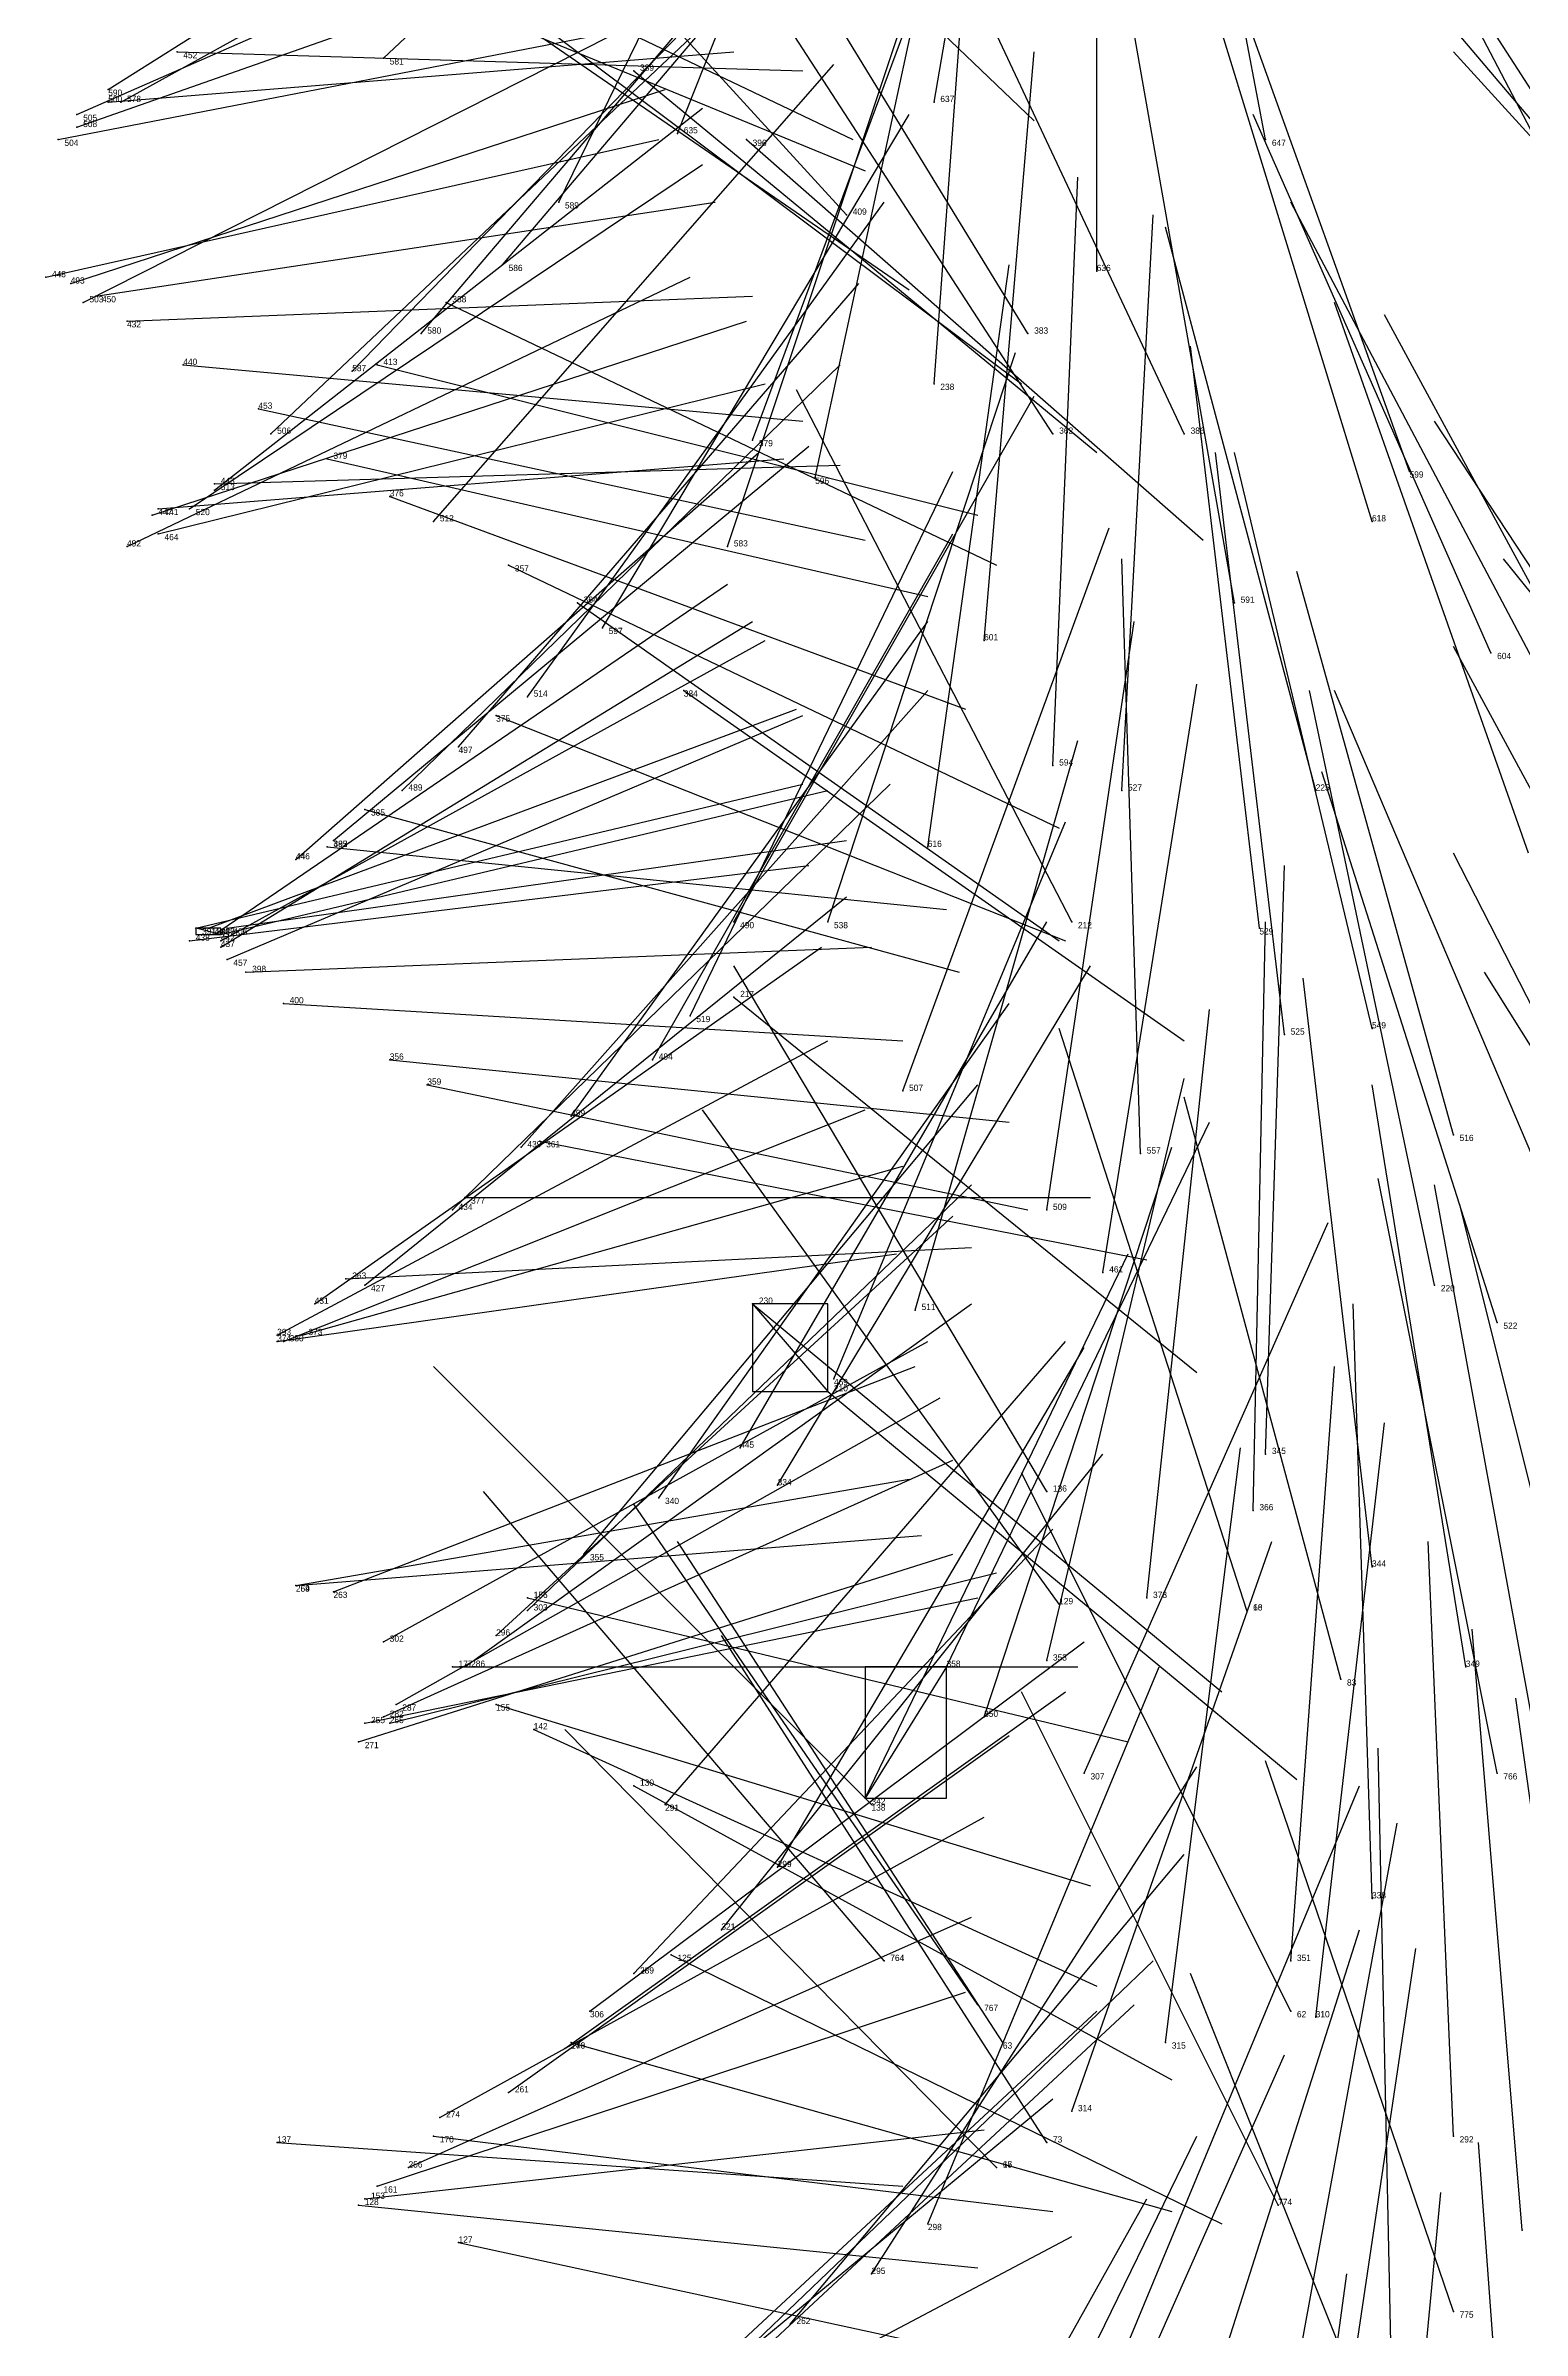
# Model space of a CAD drawing. Extents: x 59.1 to 70.8, y 600.3 to 605.1.
# Drawn here: x 68.123 to 68.359, y 600.859 to 601.224 of the extents above; entities that cross this region are included whole.
import ezdxf

# ---------------------------------------------------------------- set-up
doc = ezdxf.new("R2010")
doc.units = 0
for name, color, linetype in [('Clients', 3, 'CONTINUOUS'), ('Facilities', 3, 'CONTINUOUS'), ('Facilities_lines', 3, 'CONTINUOUS'), ('Min_max_boxes', 1, 'CONTINUOUS'), ('Normals', 1, 'CONTINUOUS'), ('Source_points', 5, 'CONTINUOUS'), ('Text', 3, 'CONTINUOUS')]:
    doc.layers.add(name, color=color, linetype=linetype)

msp = doc.modelspace()

# ---------------------------------------------------------------- linework, layer by layer
at = {"layer": 'Clients', "color": 5}
for p in [(68.147, 601.083, 444.488), (68.248, 601.009, 443.8), (68.315, 600.974, 443.483), (68.254, 600.944, 444.512), (68.275, 600.885, 443.395)]:
    msp.add_point(p, dxfattribs=at)
at = {"layer": 'Facilities', "color": 3}
for p in [(68.144, 601.223, 444.683), (68.177, 601.222, 445.129), (68.217, 601.22, 444.334), (68.133, 601.217, 445.079), (68.128, 601.213, 444.95), (68.133, 601.215, 444.755), (68.135, 601.215, 445.015), (68.265, 601.215, 445.257), (68.125, 601.209, 444.823), (68.128, 601.211, 444.885), (68.224, 601.21, 445.294), (68.235, 601.209, 444.255), (68.318, 601.209, 445.328), (68.205, 601.199, 445.236), (68.251, 601.197, 444.179), (68.123, 601.187, 444.747), (68.196, 601.189, 445.177), (68.291, 601.188, 445.275), (68.127, 601.186, 444.823), (68.129, 601.183, 444.902), (68.131, 601.184, 444.673), (68.187, 601.183, 444.395), (68.136, 601.18, 444.594), (68.183, 601.178, 445.119), (68.28, 601.178, 444.102), (68.145, 601.173, 444.518), (68.172, 601.172, 445.056), (68.176, 601.173, 444.465), (68.265, 601.17, 445.221), (68.157, 601.166, 444.443), (68.159, 601.162, 444.999), (68.236, 601.161, 445.074), (68.284, 601.162, 444.103), (68.305, 601.162, 444.023), (68.168, 601.158, 444.364), (68.15, 601.154, 444.543), (68.246, 601.155, 445.166), (68.341, 601.156, 445.168), (68.141, 601.15, 444.613), (68.146, 601.15, 444.872), (68.15, 601.153, 444.938), (68.178, 601.152, 444.287), (68.14, 601.149, 444.743), (68.185, 601.148, 444.977), (68.335, 601.148, 445.086), (68.136, 601.144, 444.812), (68.141, 601.146, 444.678), (68.232, 601.144, 445.105), (68.197, 601.141, 444.21), (68.208, 601.135, 444.133), (68.313, 601.135, 445.113), (68.212, 601.131, 445.048), (68.273, 601.129, 445.02), (68.354, 601.127, 445.029), (68.225, 601.121, 444.057), (68.195, 601.117, 444.201), (68.2, 601.12, 444.987), (68.189, 601.112, 444.929), (68.284, 601.109, 445.063), (68.18, 601.105, 444.869), (68.295, 601.105, 444.963), (68.326, 601.105, 443.879), (68.174, 601.102, 444.277), (68.168, 601.096, 444.347), (68.169, 601.097, 444.806), (68.264, 601.096, 445.003), (68.163, 601.094, 444.742), (68.146, 601.081, 444.411), (68.149, 601.083, 444.552), (68.15, 601.082, 444.686), (68.151, 601.082, 444.489), (68.151, 601.081, 444.618), (68.152, 601.083, 444.421), (68.233, 601.084, 444.842), (68.248, 601.084, 444.946), (68.287, 601.084, 443.823), (68.317, 601.083, 444.909), (68.151, 601.08, 444.64), (68.152, 601.078, 444.564), (68.155, 601.076, 444.334), (68.161, 601.071, 444.256), (68.233, 601.072, 443.962), (68.226, 601.069, 444.889), (68.321, 601.066, 444.957), (68.335, 601.067, 444.851), (68.178, 601.062, 444.18), (68.22, 601.062, 444.829), (68.184, 601.058, 444.105), (68.26, 601.057, 444.787), (68.207, 601.053, 444.768), (68.199, 601.048, 444.706), (68.202, 601.049, 444.045), (68.348, 601.05, 444.796), (68.298, 601.047, 444.9), (68.188, 601.038, 444.647), (68.19, 601.04, 444.119), (68.283, 601.038, 444.842), (68.171, 601.027, 444.193), (68.174, 601.026, 444.586), (68.292, 601.028, 444.732), (68.345, 601.026, 443.649), (68.166, 601.023, 444.525), (68.236, 601.023, 443.794), (68.262, 601.022, 444.788), (68.355, 601.02, 444.795), (68.16, 601.018, 444.46), (68.16, 601.017, 444.263), (68.161, 601.017, 444.396), (68.164, 601.018, 444.328), (68.249, 601.011, 444.725), (68.234, 601, 444.668), (68.318, 600.999, 444.677), (68.24, 600.994, 444.561), (68.283, 600.993, 443.561), (68.221, 600.992, 444.608), (68.316, 600.99, 444.747), (68.209, 600.983, 444.546), (68.335, 600.981, 444.622), (68.163, 600.978, 444.076), (68.163, 600.978, 444.154), (68.169, 600.977, 444.231), (68.2, 600.976, 443.889), (68.285, 600.975, 443.592), (68.299, 600.976, 444.691), (68.2, 600.974, 444.486), (68.315, 600.974, 443.483), (68.177, 600.969, 444.307), (68.195, 600.97, 444.421), (68.188, 600.965, 443.963), (68.19, 600.965, 444.359), (68.267, 600.965, 444.506), (68.283, 600.966, 444.632), (68.35, 600.965, 444.566), (68.33, 600.963, 443.404), (68.177, 600.957, 444.232), (68.179, 600.959, 444.297), (68.195, 600.959, 443.844), (68.273, 600.957, 444.572), (68.173, 600.953, 444.17), (68.174, 600.956, 444.036), (68.178, 600.956, 444.102), (68.201, 600.955, 443.767), (68.217, 600.946, 443.691), (68.289, 600.948, 444.452), (68.355, 600.948, 443.325), (68.222, 600.943, 444.383), (68.255, 600.943, 443.583), (68.24, 600.933, 444.455), (68.335, 600.928, 444.564), (68.231, 600.923, 444.393), (68.223, 600.919, 443.665), (68.257, 600.918, 443.459), (68.322, 600.918, 444.507), (68.217, 600.916, 444.334), (68.21, 600.91, 444.269), (68.272, 600.911, 443.381), (68.322, 600.91, 443.338), (68.326, 600.909, 444.399), (68.206, 600.904, 444.206), (68.207, 600.905, 443.74), (68.276, 600.905, 443.302), (68.302, 600.905, 444.449), (68.197, 600.897, 444.144), (68.186, 600.893, 444.084), (68.287, 600.894, 444.387), (68.16, 600.889, 443.781), (68.185, 600.89, 443.818), (68.283, 600.889, 443.323), (68.348, 600.89, 444.341), (68.181, 600.885, 444.021), (68.275, 600.885, 443.395), (68.174, 600.88, 443.891), (68.176, 600.882, 443.955), (68.173, 600.879, 443.703), (68.32, 600.879, 443.221), (68.189, 600.873, 443.624), (68.264, 600.876, 444.332), (68.359, 600.875, 444.394), (68.255, 600.868, 444.271), (68.348, 600.862, 443.142), (68.242, 600.86, 444.21)]:
    msp.add_point(p, dxfattribs=at)
at = {"layer": 'Facilities_lines', "color": 3}
for p, q in [((68.151, 601.082, 444.489), (68.147, 601.083, 444.488)), ((68.236, 601.023, 443.794), (68.248, 601.009, 443.8)), ((68.315, 600.974, 443.483), (68.315, 600.974, 443.483)), ((68.267, 600.965, 444.506), (68.254, 600.944, 444.512)), ((68.275, 600.885, 443.395), (68.275, 600.885, 443.395))]:
    msp.add_line(p, q, dxfattribs=at)
at = {"layer": 'Min_max_boxes', "color": 1}
for p, q in [((68.151, 601.083, 444.488), (68.147, 601.083, 444.488)), ((68.147, 601.083, 444.488), (68.147, 601.082, 444.488)), ((68.151, 601.083, 444.489), (68.147, 601.083, 444.489)), ((68.147, 601.083, 444.489), (68.147, 601.082, 444.489)), ((68.147, 601.083, 444.488), (68.147, 601.083, 444.489)), ((68.147, 601.082, 444.488), (68.151, 601.082, 444.488)), ((68.147, 601.082, 444.489), (68.151, 601.082, 444.489)), ((68.147, 601.082, 444.488), (68.147, 601.082, 444.489)), ((68.151, 601.082, 444.488), (68.151, 601.083, 444.488)), ((68.151, 601.082, 444.489), (68.151, 601.083, 444.489)), ((68.151, 601.083, 444.488), (68.151, 601.083, 444.489)), ((68.151, 601.082, 444.488), (68.151, 601.082, 444.489)), ((68.248, 601.023, 443.794), (68.236, 601.023, 443.794)), ((68.236, 601.023, 443.794), (68.236, 601.009, 443.794)), ((68.248, 601.023, 443.8), (68.236, 601.023, 443.8)), ((68.236, 601.023, 443.8), (68.236, 601.009, 443.8)), ((68.236, 601.023, 443.794), (68.236, 601.023, 443.8)), ((68.248, 601.009, 443.794), (68.248, 601.023, 443.794)), ((68.248, 601.009, 443.8), (68.248, 601.023, 443.8)), ((68.248, 601.023, 443.794), (68.248, 601.023, 443.8)), ((68.236, 601.009, 443.794), (68.248, 601.009, 443.794)), ((68.236, 601.009, 443.8), (68.248, 601.009, 443.8)), ((68.236, 601.009, 443.794), (68.236, 601.009, 443.8)), ((68.248, 601.009, 443.794), (68.248, 601.009, 443.8)), ((68.315, 600.974, 443.483), (68.315, 600.974, 443.483)), ((68.315, 600.974, 443.483), (68.315, 600.974, 443.483)), ((68.315, 600.974, 443.483), (68.315, 600.974, 443.483)), ((68.315, 600.974, 443.483), (68.315, 600.974, 443.483)), ((68.315, 600.974, 443.483), (68.315, 600.974, 443.483)), ((68.315, 600.974, 443.483), (68.315, 600.974, 443.483)), ((68.315, 600.974, 443.483), (68.315, 600.974, 443.483)), ((68.315, 600.974, 443.483), (68.315, 600.974, 443.483)), ((68.315, 600.974, 443.483), (68.315, 600.974, 443.483)), ((68.315, 600.974, 443.483), (68.315, 600.974, 443.483)), ((68.315, 600.974, 443.483), (68.315, 600.974, 443.483)), ((68.315, 600.974, 443.483), (68.315, 600.974, 443.483)), ((68.267, 600.965, 444.506), (68.254, 600.965, 444.506)), ((68.254, 600.965, 444.506), (68.254, 600.944, 444.506)), ((68.267, 600.965, 444.512), (68.254, 600.965, 444.512)), ((68.254, 600.965, 444.512), (68.254, 600.944, 444.512)), ((68.254, 600.965, 444.506), (68.254, 600.965, 444.512)), ((68.267, 600.944, 444.506), (68.267, 600.965, 444.506)), ((68.267, 600.944, 444.512), (68.267, 600.965, 444.512)), ((68.267, 600.965, 444.506), (68.267, 600.965, 444.512)), ((68.254, 600.944, 444.506), (68.267, 600.944, 444.506)), ((68.254, 600.944, 444.512), (68.267, 600.944, 444.512)), ((68.254, 600.944, 444.506), (68.254, 600.944, 444.512)), ((68.267, 600.944, 444.506), (68.267, 600.944, 444.512)), ((68.275, 600.885, 443.395), (68.275, 600.885, 443.395)), ((68.275, 600.885, 443.395), (68.275, 600.885, 443.395)), ((68.275, 600.885, 443.395), (68.275, 600.885, 443.395)), ((68.275, 600.885, 443.395), (68.275, 600.885, 443.395)), ((68.275, 600.885, 443.395), (68.275, 600.885, 443.395)), ((68.275, 600.885, 443.395), (68.275, 600.885, 443.395)), ((68.275, 600.885, 443.395), (68.275, 600.885, 443.395)), ((68.275, 600.885, 443.395), (68.275, 600.885, 443.395)), ((68.275, 600.885, 443.395), (68.275, 600.885, 443.395)), ((68.275, 600.885, 443.395), (68.275, 600.885, 443.395)), ((68.275, 600.885, 443.395), (68.275, 600.885, 443.395)), ((68.275, 600.885, 443.395), (68.275, 600.885, 443.395))]:
    msp.add_line(p, q, dxfattribs=at)
at = {"layer": 'Normals', "color": 1}
for p, q in [((68.265, 601.215, 445.257), (68.281, 601.308, 445.224)), ((68.318, 601.209, 445.328), (68.3, 601.303, 445.298)), ((68.224, 601.21, 445.294), (68.259, 601.298, 445.263)), ((68.177, 601.222, 445.129), (68.248, 601.289, 445.108)), ((68.205, 601.199, 445.236), (68.247, 601.285, 445.207)), ((68.291, 601.188, 445.275), (68.291, 601.283, 445.242)), ((68.212, 601.278, 444.518), (68.281, 601.212, 444.546)), ((68.368, 601.196, 445.182), (68.324, 601.28, 445.149)), ((68.133, 601.217, 445.079), (68.217, 601.27, 445.066)), ((68.251, 601.197, 444.179), (68.187, 601.267, 444.146)), ((68.135, 601.215, 445.015), (68.222, 601.263, 445)), ((68.196, 601.189, 445.177), (68.259, 601.263, 445.152)), ((68.265, 601.17, 445.221), (68.272, 601.265, 445.192)), ((68.383, 601.182, 445.125), (68.332, 601.261, 445.091)), ((68.28, 601.178, 444.102), (68.231, 601.258, 444.068)), ((68.128, 601.213, 444.95), (68.219, 601.253, 444.941)), ((68.183, 601.178, 445.119), (68.246, 601.252, 445.095)), ((68.164, 601.251, 444.564), (68.252, 601.209, 444.586)), ((68.236, 601.161, 445.074), (68.269, 601.25, 445.042)), ((68.246, 601.155, 445.166), (68.266, 601.248, 445.136)), ((68.305, 601.162, 444.023), (68.266, 601.245, 443.984)), ((68.341, 601.156, 445.168), (68.309, 601.245, 445.135)), ((68.128, 601.211, 444.885), (68.222, 601.244, 444.877)), ((68.172, 601.172, 445.056), (68.24, 601.242, 445.034)), ((68.164, 601.241, 444.606), (68.254, 601.204, 444.629)), ((68.181, 601.24, 444.487), (68.261, 601.185, 444.511)), ((68.284, 601.162, 444.103), (68.234, 601.239, 444.063)), ((68.397, 601.169, 445.066), (68.336, 601.241, 445.033)), ((68.232, 601.144, 445.105), (68.262, 601.234, 445.074)), ((68.335, 601.148, 445.086), (68.308, 601.236, 445.047)), ((68.125, 601.209, 444.823), (68.223, 601.228, 444.823)), ((68.129, 601.183, 444.902), (68.218, 601.228, 444.891)), ((68.159, 601.162, 444.999), (68.23, 601.229, 444.978)), ((68.2, 601.229, 444.409), (68.279, 601.17, 444.427)), ((68.133, 601.215, 444.755), (68.233, 601.223, 444.761)), ((68.144, 601.223, 444.683), (68.244, 601.22, 444.689)), ((68.273, 601.129, 445.02), (68.281, 601.223, 444.986)), ((68.313, 601.135, 445.113), (68.297, 601.226, 445.075)), ((68.411, 601.154, 445.011), (68.348, 601.223, 444.975)), ((68.185, 601.148, 444.977), (68.249, 601.221, 444.954)), ((68.217, 601.22, 444.334), (68.291, 601.159, 444.362)), ((68.127, 601.186, 444.823), (68.222, 601.217, 444.819)), ((68.15, 601.153, 444.938), (68.228, 601.214, 444.923)), ((68.212, 601.131, 445.048), (68.261, 601.213, 445.021)), ((68.354, 601.127, 445.029), (68.316, 601.213, 444.995)), ((68.123, 601.187, 444.747), (68.221, 601.209, 444.747)), ((68.235, 601.209, 444.255), (68.308, 601.145, 444.28)), ((68.146, 601.15, 444.872), (68.228, 601.205, 444.857)), ((68.284, 601.109, 445.063), (68.288, 601.203, 445.029)), ((68.131, 601.184, 444.673), (68.23, 601.199, 444.673)), ((68.2, 601.12, 444.987), (68.257, 601.199, 444.963)), ((68.366, 601.116, 444.974), (68.322, 601.199, 444.938)), ((68.295, 601.105, 444.963), (68.3, 601.197, 444.925)), ((68.326, 601.105, 443.879), (68.302, 601.195, 443.843)), ((68.136, 601.144, 444.812), (68.226, 601.187, 444.803)), ((68.264, 601.096, 445.003), (68.277, 601.189, 444.969)), ((68.136, 601.18, 444.594), (68.236, 601.184, 444.601)), ((68.187, 601.183, 444.395), (68.275, 601.141, 444.416)), ((68.189, 601.112, 444.929), (68.253, 601.186, 444.906)), ((68.36, 601.095, 445.003), (68.329, 601.183, 444.967)), ((68.14, 601.149, 444.743), (68.235, 601.18, 444.738)), ((68.382, 601.098, 444.917), (68.337, 601.181, 444.884)), ((68.317, 601.083, 444.909), (68.306, 601.176, 444.873)), ((68.145, 601.173, 444.518), (68.244, 601.164, 444.531)), ((68.176, 601.173, 444.465), (68.272, 601.149, 444.478)), ((68.18, 601.105, 444.869), (68.25, 601.173, 444.85)), ((68.248, 601.084, 444.946), (68.278, 601.175, 444.917)), ((68.141, 601.146, 444.678), (68.238, 601.17, 444.674)), ((68.287, 601.084, 443.823), (68.243, 601.169, 443.794)), ((68.157, 601.166, 444.443), (68.254, 601.145, 444.455)), ((68.233, 601.084, 444.842), (68.281, 601.168, 444.816)), ((68.397, 601.085, 444.861), (68.345, 601.164, 444.829)), ((68.141, 601.15, 444.613), (68.241, 601.158, 444.618)), ((68.163, 601.094, 444.742), (68.237, 601.159, 444.727)), ((68.168, 601.158, 444.364), (68.264, 601.136, 444.378)), ((68.169, 601.097, 444.806), (68.245, 601.16, 444.789)), ((68.321, 601.066, 444.957), (68.31, 601.159, 444.922)), ((68.335, 601.067, 444.851), (68.313, 601.159, 444.819)), ((68.15, 601.154, 444.543), (68.25, 601.157, 444.551)), ((68.226, 601.069, 444.889), (68.268, 601.156, 444.865)), ((68.178, 601.152, 444.287), (68.27, 601.118, 444.305)), ((68.26, 601.057, 444.787), (68.293, 601.147, 444.757)), ((68.22, 601.062, 444.829), (68.268, 601.146, 444.804)), ((68.197, 601.141, 444.21), (68.285, 601.099, 444.233)), ((68.298, 601.047, 444.9), (68.295, 601.142, 444.867)), ((68.348, 601.05, 444.796), (68.323, 601.14, 444.76)), ((68.415, 601.069, 444.804), (68.356, 601.142, 444.77)), ((68.15, 601.082, 444.686), (68.232, 601.138, 444.675)), ((68.151, 601.08, 444.64), (68.236, 601.132, 444.629)), ((68.207, 601.053, 444.768), (68.264, 601.132, 444.745)), ((68.208, 601.135, 444.133), (68.285, 601.081, 444.166)), ((68.283, 601.038, 444.842), (68.297, 601.132, 444.809)), ((68.151, 601.081, 444.618), (68.238, 601.129, 444.608)), ((68.393, 601.045, 444.845), (68.348, 601.128, 444.813)), ((68.199, 601.048, 444.706), (68.264, 601.121, 444.684)), ((68.225, 601.121, 444.057), (68.305, 601.065, 444.08)), ((68.292, 601.028, 444.732), (68.307, 601.122, 444.7)), ((68.345, 601.026, 443.649), (68.325, 601.121, 443.623)), ((68.366, 601.034, 444.74), (68.329, 601.121, 444.708)), ((68.149, 601.083, 444.552), (68.243, 601.118, 444.551)), ((68.152, 601.078, 444.564), (68.244, 601.117, 444.558)), ((68.195, 601.117, 444.201), (68.286, 601.081, 444.221)), ((68.262, 601.022, 444.788), (68.288, 601.113, 444.757)), ((68.147, 601.083, 444.488), (68.244, 601.106, 444.49)), ((68.188, 601.038, 444.647), (68.258, 601.106, 444.628)), ((68.355, 601.02, 444.795), (68.327, 601.108, 444.757)), ((68.151, 601.082, 444.489), (68.248, 601.105, 444.491)), ((68.174, 601.102, 444.277), (68.269, 601.076, 444.293)), ((68.249, 601.011, 444.725), (68.286, 601.1, 444.698)), ((68.152, 601.083, 444.421), (68.251, 601.097, 444.426)), ((68.168, 601.096, 444.347), (68.267, 601.086, 444.356)), ((68.146, 601.081, 444.411), (68.245, 601.093, 444.414)), ((68.318, 600.999, 444.677), (68.321, 601.093, 444.644)), ((68.391, 601.011, 444.684), (68.348, 601.095, 444.651)), ((68.174, 601.026, 444.586), (68.251, 601.088, 444.571)), ((68.234, 601, 444.668), (68.283, 601.084, 444.643)), ((68.316, 600.99, 444.747), (68.318, 601.084, 444.713)), ((68.155, 601.076, 444.334), (68.255, 601.08, 444.339)), ((68.166, 601.023, 444.525), (68.247, 601.08, 444.514)), ((68.283, 600.993, 443.561), (68.233, 601.077, 443.539)), ((68.24, 600.994, 444.561), (68.29, 601.077, 444.537)), ((68.335, 600.981, 444.622), (68.324, 601.075, 444.59)), ((68.403, 600.996, 444.625), (68.353, 601.076, 444.592)), ((68.161, 601.071, 444.256), (68.26, 601.065, 444.267)), ((68.221, 600.992, 444.608), (68.277, 601.071, 444.583)), ((68.233, 601.072, 443.962), (68.307, 601.012, 443.991)), ((68.299, 600.976, 444.691), (68.309, 601.07, 444.658)), ((68.315, 600.974, 443.483), (68.285, 601.067, 443.462)), ((68.315, 600.974, 443.483), (68.285, 601.067, 443.462)), ((68.16, 601.018, 444.46), (68.248, 601.065, 444.454)), ((68.178, 601.062, 444.18), (68.277, 601.052, 444.193)), ((68.283, 600.966, 444.632), (68.305, 601.059, 444.601)), ((68.184, 601.058, 444.105), (68.28, 601.038, 444.124)), ((68.209, 600.983, 444.546), (68.272, 601.058, 444.524)), ((68.33, 600.963, 443.404), (68.305, 601.056, 443.377)), ((68.35, 600.965, 444.566), (68.335, 601.058, 444.531)), ((68.161, 601.017, 444.396), (68.254, 601.054, 444.386)), ((68.285, 600.975, 443.592), (68.228, 601.054, 443.57)), ((68.267, 600.965, 444.506), (68.309, 601.052, 444.479)), ((68.202, 601.049, 444.045), (68.299, 601.03, 444.059)), ((68.273, 600.957, 444.572), (68.303, 601.048, 444.543)), ((68.164, 601.018, 444.328), (68.26, 601.045, 444.319)), ((68.2, 600.974, 444.486), (68.271, 601.042, 444.467)), ((68.355, 600.948, 443.325), (68.336, 601.043, 443.3)), ((68.362, 600.949, 444.617), (68.345, 601.042, 444.584)), ((68.19, 601.04, 444.119), (68.29, 601.04, 444.128)), ((68.195, 600.97, 444.421), (68.268, 601.037, 444.405)), ((68.372, 600.947, 444.508), (68.349, 601.039, 444.476)), ((68.289, 600.948, 444.452), (68.328, 601.036, 444.425)), ((68.16, 601.017, 444.263), (68.259, 601.031, 444.263)), ((68.171, 601.027, 444.193), (68.271, 601.032, 444.2)), ((68.254, 600.944, 444.512), (68.296, 601.031, 444.485)), ((68.19, 600.965, 444.359), (68.271, 601.023, 444.349)), ((68.236, 601.023, 443.794), (68.311, 600.961, 443.817)), ((68.335, 600.928, 444.564), (68.332, 601.023, 444.534)), ((68.177, 600.969, 444.307), (68.264, 601.017, 444.297)), ((68.222, 600.943, 444.383), (68.286, 601.017, 444.362)), ((68.24, 600.933, 444.455), (68.289, 601.016, 444.428)), ((68.169, 600.977, 444.231), (68.262, 601.013, 444.223)), ((68.255, 600.943, 443.583), (68.185, 601.013, 443.566)), ((68.322, 600.918, 444.507), (68.329, 601.013, 444.476)), ((68.179, 600.959, 444.297), (68.266, 601.008, 444.287)), ((68.248, 601.009, 443.8), (68.323, 600.947, 443.823)), ((68.326, 600.909, 444.399), (68.337, 601.004, 444.368)), ((68.177, 600.957, 444.232), (68.268, 600.998, 444.224)), ((68.231, 600.923, 444.393), (68.292, 600.999, 444.371)), ((68.302, 600.905, 444.449), (68.314, 601, 444.421)), ((68.163, 600.978, 444.154), (68.261, 600.995, 444.156)), ((68.257, 600.918, 443.459), (68.193, 600.993, 443.442)), ((68.322, 600.91, 443.338), (68.279, 600.996, 443.311)), ((68.272, 600.911, 443.381), (68.217, 600.991, 443.357)), ((68.163, 600.978, 444.076), (68.263, 600.986, 444.075)), ((68.217, 600.916, 444.334), (68.284, 600.987, 444.312)), ((68.173, 600.953, 444.17), (68.268, 600.983, 444.163)), ((68.276, 600.905, 443.302), (68.224, 600.985, 443.272)), ((68.287, 600.894, 444.387), (68.319, 600.985, 444.361)), ((68.348, 600.89, 444.341), (68.344, 600.985, 444.31)), ((68.178, 600.956, 444.102), (68.275, 600.98, 444.097)), ((68.174, 600.956, 444.036), (68.272, 600.976, 444.03)), ((68.2, 600.976, 443.889), (68.296, 600.953, 443.902)), ((68.359, 600.875, 444.394), (68.351, 600.971, 444.366)), ((68.21, 600.91, 444.269), (68.289, 600.969, 444.249)), ((68.283, 600.889, 443.323), (68.231, 600.97, 443.296)), ((68.188, 600.965, 443.963), (68.288, 600.965, 443.966)), ((68.264, 600.876, 444.332), (68.301, 600.965, 444.304)), ((68.206, 600.904, 444.206), (68.286, 600.961, 444.189)), ((68.32, 600.879, 443.221), (68.279, 600.961, 443.181)), ((68.371, 600.867, 444.286), (68.358, 600.96, 444.252)), ((68.195, 600.959, 443.844), (68.29, 600.93, 443.853)), ((68.197, 600.897, 444.144), (68.277, 600.954, 444.125)), ((68.201, 600.955, 443.767), (68.291, 600.914, 443.781)), ((68.275, 600.885, 443.395), (68.206, 600.955, 443.375)), ((68.275, 600.885, 443.395), (68.206, 600.955, 443.375)), ((68.348, 600.862, 443.142), (68.318, 600.95, 443.104)), ((68.338, 600.857, 444.337), (68.336, 600.952, 444.305)), ((68.217, 600.946, 443.691), (68.303, 600.899, 443.709)), ((68.255, 600.868, 444.271), (68.307, 600.949, 444.245)), ((68.296, 600.857, 444.193), (68.333, 600.946, 444.166)), ((68.186, 600.893, 444.084), (68.273, 600.941, 444.072)), ((68.322, 600.847, 444.279), (68.339, 600.94, 444.248)), ((68.242, 600.86, 444.21), (68.305, 600.935, 444.189)), ((68.181, 600.885, 444.021), (68.271, 600.925, 444.005)), ((68.304, 600.832, 444.222), (68.333, 600.923, 444.191)), ((68.328, 600.826, 444.141), (68.342, 600.92, 444.109)), ((68.223, 600.919, 443.665), (68.311, 600.876, 443.684)), ((68.23, 600.851, 444.152), (68.3, 600.918, 444.129)), ((68.176, 600.882, 443.955), (68.27, 600.913, 443.943)), ((68.34, 600.831, 443.117), (68.306, 600.916, 443.077)), ((68.221, 600.845, 444.091), (68.291, 600.91, 444.063)), ((68.226, 600.845, 444.087), (68.297, 600.911, 444.063)), ((68.207, 600.905, 443.74), (68.303, 600.878, 443.748)), ((68.282, 600.815, 444.168), (68.321, 600.903, 444.14)), ((68.209, 600.834, 444.03), (68.284, 600.896, 444.006)), ((68.174, 600.88, 443.891), (68.273, 600.891, 443.884)), ((68.16, 600.889, 443.781), (68.26, 600.882, 443.785)), ((68.185, 600.89, 443.818), (68.284, 600.878, 443.818)), ((68.265, 600.804, 444.107), (68.307, 600.89, 444.078)), ((68.359, 600.795, 444.087), (68.352, 600.889, 444.054)), ((68.252, 600.796, 444.046), (68.299, 600.88, 444.019)), ((68.337, 600.786, 444.14), (68.346, 600.881, 444.11)), ((68.173, 600.879, 443.703), (68.272, 600.869, 443.708)), ((68.189, 600.873, 443.624), (68.286, 600.852, 443.632)), ((68.2, 600.828, 443.968), (68.287, 600.874, 443.952)), ((68.318, 600.773, 444.081), (68.331, 600.868, 444.052))]:
    msp.add_line(p, q, dxfattribs=at)
at = {"layer": 'Source_points', "color": 5}
for p in [(68.144, 601.223, 444.683), (68.177, 601.222, 445.129), (68.217, 601.22, 444.334), (68.133, 601.217, 445.079), (68.128, 601.213, 444.95), (68.133, 601.215, 444.755), (68.135, 601.215, 445.015), (68.265, 601.215, 445.257), (68.125, 601.209, 444.823), (68.128, 601.211, 444.885), (68.224, 601.21, 445.294), (68.235, 601.209, 444.255), (68.318, 601.209, 445.328), (68.205, 601.199, 445.236), (68.251, 601.197, 444.179), (68.123, 601.187, 444.747), (68.196, 601.189, 445.177), (68.291, 601.188, 445.275), (68.127, 601.186, 444.823), (68.129, 601.183, 444.902), (68.131, 601.184, 444.673), (68.187, 601.183, 444.395), (68.136, 601.18, 444.594), (68.183, 601.178, 445.119), (68.28, 601.178, 444.102), (68.145, 601.173, 444.518), (68.172, 601.172, 445.056), (68.176, 601.173, 444.465), (68.265, 601.17, 445.221), (68.157, 601.166, 444.443), (68.159, 601.162, 444.999), (68.236, 601.161, 445.074), (68.284, 601.162, 444.103), (68.305, 601.162, 444.023), (68.168, 601.158, 444.364), (68.15, 601.154, 444.543), (68.246, 601.155, 445.166), (68.341, 601.156, 445.168), (68.141, 601.15, 444.613), (68.146, 601.15, 444.872), (68.15, 601.153, 444.938), (68.178, 601.152, 444.287), (68.14, 601.149, 444.743), (68.185, 601.148, 444.977), (68.335, 601.148, 445.086), (68.136, 601.144, 444.812), (68.141, 601.146, 444.678), (68.232, 601.144, 445.105), (68.197, 601.141, 444.21), (68.208, 601.135, 444.133), (68.313, 601.135, 445.113), (68.212, 601.131, 445.048), (68.273, 601.129, 445.02), (68.354, 601.127, 445.029), (68.225, 601.121, 444.057), (68.195, 601.117, 444.201), (68.2, 601.12, 444.987), (68.189, 601.112, 444.929), (68.284, 601.109, 445.063), (68.18, 601.105, 444.869), (68.295, 601.105, 444.963), (68.326, 601.105, 443.879), (68.174, 601.102, 444.277), (68.168, 601.096, 444.347), (68.169, 601.097, 444.806), (68.264, 601.096, 445.003), (68.163, 601.094, 444.742), (68.146, 601.081, 444.411), (68.147, 601.083, 444.488), (68.149, 601.083, 444.552), (68.15, 601.082, 444.686), (68.151, 601.082, 444.489), (68.151, 601.081, 444.618), (68.152, 601.083, 444.421), (68.233, 601.084, 444.842), (68.248, 601.084, 444.946), (68.287, 601.084, 443.823), (68.317, 601.083, 444.909), (68.151, 601.08, 444.64), (68.152, 601.078, 444.564), (68.155, 601.076, 444.334), (68.161, 601.071, 444.256), (68.233, 601.072, 443.962), (68.226, 601.069, 444.889), (68.321, 601.066, 444.957), (68.335, 601.067, 444.851), (68.178, 601.062, 444.18), (68.22, 601.062, 444.829), (68.184, 601.058, 444.105), (68.26, 601.057, 444.787), (68.207, 601.053, 444.768), (68.199, 601.048, 444.706), (68.202, 601.049, 444.045), (68.348, 601.05, 444.796), (68.298, 601.047, 444.9), (68.188, 601.038, 444.647), (68.19, 601.04, 444.119), (68.283, 601.038, 444.842), (68.171, 601.027, 444.193), (68.174, 601.026, 444.586), (68.292, 601.028, 444.732), (68.345, 601.026, 443.649), (68.166, 601.023, 444.525), (68.236, 601.023, 443.794), (68.262, 601.022, 444.788), (68.355, 601.02, 444.795), (68.16, 601.018, 444.46), (68.16, 601.017, 444.263), (68.161, 601.017, 444.396), (68.164, 601.018, 444.328), (68.248, 601.009, 443.8), (68.249, 601.011, 444.725), (68.234, 601, 444.668), (68.318, 600.999, 444.677), (68.24, 600.994, 444.561), (68.283, 600.993, 443.561), (68.221, 600.992, 444.608), (68.316, 600.99, 444.747), (68.209, 600.983, 444.546), (68.335, 600.981, 444.622), (68.163, 600.978, 444.076), (68.163, 600.978, 444.154), (68.169, 600.977, 444.231), (68.2, 600.976, 443.889), (68.285, 600.975, 443.592), (68.299, 600.976, 444.691), (68.2, 600.974, 444.486), (68.315, 600.974, 443.483), (68.315, 600.974, 443.483), (68.177, 600.969, 444.307), (68.195, 600.97, 444.421), (68.188, 600.965, 443.963), (68.19, 600.965, 444.359), (68.267, 600.965, 444.506), (68.283, 600.966, 444.632), (68.35, 600.965, 444.566), (68.33, 600.963, 443.404), (68.177, 600.957, 444.232), (68.179, 600.959, 444.297), (68.195, 600.959, 443.844), (68.273, 600.957, 444.572), (68.173, 600.953, 444.17), (68.174, 600.956, 444.036), (68.178, 600.956, 444.102), (68.201, 600.955, 443.767), (68.217, 600.946, 443.691), (68.289, 600.948, 444.452), (68.355, 600.948, 443.325), (68.222, 600.943, 444.383), (68.254, 600.944, 444.512), (68.255, 600.943, 443.583), (68.24, 600.933, 444.455), (68.335, 600.928, 444.564), (68.231, 600.923, 444.393), (68.223, 600.919, 443.665), (68.257, 600.918, 443.459), (68.322, 600.918, 444.507), (68.217, 600.916, 444.334), (68.21, 600.91, 444.269), (68.272, 600.911, 443.381), (68.322, 600.91, 443.338), (68.326, 600.909, 444.399), (68.206, 600.904, 444.206), (68.207, 600.905, 443.74), (68.276, 600.905, 443.302), (68.302, 600.905, 444.449), (68.197, 600.897, 444.144), (68.186, 600.893, 444.084), (68.287, 600.894, 444.387), (68.16, 600.889, 443.781), (68.185, 600.89, 443.818), (68.283, 600.889, 443.323), (68.348, 600.89, 444.341), (68.181, 600.885, 444.021), (68.275, 600.885, 443.395), (68.275, 600.885, 443.395), (68.174, 600.88, 443.891), (68.176, 600.882, 443.955), (68.173, 600.879, 443.703), (68.32, 600.879, 443.221), (68.189, 600.873, 443.624), (68.264, 600.876, 444.332), (68.359, 600.875, 444.394), (68.255, 600.868, 444.271), (68.348, 600.862, 443.142), (68.242, 600.86, 444.21)]:
    msp.add_point(p, dxfattribs=at)

# ---------------------------------------------------------------- texts
at = {"layer": 'Text', "color": 3}
for s, p in [('452', (68.145, 601.222, 444.683)), ('581', (68.178, 601.221, 445.129)), ('389', (68.218, 601.22, 444.334)), ('590', (68.133, 601.216, 445.079)), ('500', (68.133, 601.215, 444.755)), ('578', (68.136, 601.215, 445.015)), ('637', (68.266, 601.215, 445.257)), ('505', (68.129, 601.212, 444.95)), ('508', (68.129, 601.211, 444.885)), ('504', (68.126, 601.208, 444.823)), ('635', (68.225, 601.21, 445.294)), ('396', (68.236, 601.208, 444.255)), ('647', (68.319, 601.208, 445.328)), ('589', (68.206, 601.198, 445.236)), ('409', (68.252, 601.197, 444.179)), ('448', (68.124, 601.187, 444.747)), ('493', (68.127, 601.186, 444.823)), ('586', (68.197, 601.188, 445.177)), ('636', (68.291, 601.188, 445.275)), ('503', (68.13, 601.183, 444.902)), ('450', (68.132, 601.183, 444.673)), ('388', (68.188, 601.183, 444.395)), ('432', (68.136, 601.179, 444.594)), ('580', (68.184, 601.178, 445.119)), ('383', (68.281, 601.178, 444.102)), ('440', (68.145, 601.173, 444.518)), ('587', (68.172, 601.172, 445.056)), ('413', (68.177, 601.173, 444.465)), ('238', (68.266, 601.169, 445.221)), ('453', (68.157, 601.166, 444.443)), ('506', (68.16, 601.162, 444.999)), ('579', (68.237, 601.16, 445.074)), ('362', (68.285, 601.162, 444.103)), ('386', (68.306, 601.162, 444.023)), ('379', (68.169, 601.158, 444.364)), ('443', (68.151, 601.154, 444.543)), ('513', (68.151, 601.153, 444.938)), ('596', (68.246, 601.154, 445.166)), ('599', (68.341, 601.155, 445.168)), ('447', (68.141, 601.149, 444.743)), ('441', (68.142, 601.149, 444.613)), ('520', (68.147, 601.149, 444.872)), ('376', (68.178, 601.152, 444.287)), ('512', (68.186, 601.148, 444.977)), ('618', (68.335, 601.148, 445.086)), ('492', (68.136, 601.144, 444.812)), ('464', (68.142, 601.145, 444.678)), ('583', (68.233, 601.144, 445.105)), ('357', (68.198, 601.14, 444.21)), ('364', (68.209, 601.135, 444.133)), ('591', (68.314, 601.135, 445.113)), ('597', (68.213, 601.13, 445.048)), ('601', (68.273, 601.129, 445.02)), ('604', (68.355, 601.126, 445.029)), ('514', (68.201, 601.12, 444.987)), ('384', (68.225, 601.12, 444.057)), ('375', (68.195, 601.116, 444.201)), ('497', (68.189, 601.111, 444.929)), ('594', (68.285, 601.109, 445.063)), ('489', (68.181, 601.105, 444.869)), ('527', (68.296, 601.105, 444.963)), ('225', (68.326, 601.105, 443.879)), ('385', (68.175, 601.101, 444.277)), ('446', (68.163, 601.094, 444.742)), ('495', (68.169, 601.096, 444.806)), ('382', (68.169, 601.096, 444.347)), ('616', (68.264, 601.096, 445.003)), ('438', (68.147, 601.081, 444.411)), ('391', (68.148, 601.082, 444.488)), ('444', (68.15, 601.082, 444.552)), ('449', (68.151, 601.082, 444.686)), ('442', (68.151, 601.081, 444.618)), ('437', (68.151, 601.08, 444.64)), ('387', (68.151, 601.082, 444.489)), ('406', (68.153, 601.082, 444.421)), ('490', (68.234, 601.083, 444.842)), ('538', (68.249, 601.083, 444.946)), ('212', (68.288, 601.083, 443.823)), ('529', (68.317, 601.082, 444.909)), ('457', (68.153, 601.077, 444.564)), ('398', (68.156, 601.076, 444.334)), ('400', (68.162, 601.071, 444.256)), ('217', (68.234, 601.072, 443.962)), ('519', (68.227, 601.068, 444.889)), ('525', (68.322, 601.066, 444.957)), ('549', (68.335, 601.067, 444.851)), ('356', (68.178, 601.062, 444.18)), ('494', (68.221, 601.062, 444.829)), ('359', (68.184, 601.058, 444.105)), ('507', (68.261, 601.057, 444.787)), ('499', (68.207, 601.053, 444.768)), ('439', (68.2, 601.048, 444.706)), ('361', (68.203, 601.048, 444.045)), ('557', (68.299, 601.047, 444.9)), ('516', (68.349, 601.049, 444.796)), ('434', (68.189, 601.038, 444.647)), ('377', (68.191, 601.039, 444.119)), ('509', (68.284, 601.038, 444.842)), ('363', (68.172, 601.027, 444.193)), ('427', (68.175, 601.025, 444.586)), ('461', (68.293, 601.028, 444.732)), ('220', (68.346, 601.025, 443.649)), ('431', (68.166, 601.023, 444.525)), ('230', (68.237, 601.023, 443.794)), ('511', (68.263, 601.022, 444.788)), ('393', (68.16, 601.018, 444.46)), ('373', (68.165, 601.018, 444.328)), ('522', (68.356, 601.019, 444.795)), ('374', (68.16, 601.017, 444.263)), ('380', (68.162, 601.017, 444.396)), ('469', (68.249, 601.01, 444.725)), ('210', (68.249, 601.009, 443.8)), ('445', (68.234, 601, 444.668)), ('345', (68.319, 600.999, 444.677)), ('334', (68.24, 600.994, 444.561)), ('136', (68.284, 600.993, 443.561)), ('340', (68.222, 600.991, 444.608)), ('366', (68.317, 600.99, 444.747)), ('355', (68.21, 600.982, 444.546)), ('344', (68.335, 600.981, 444.622)), ('259', (68.163, 600.977, 444.076)), ('264', (68.163, 600.977, 444.154)), ('263', (68.169, 600.976, 444.231)), ('303', (68.201, 600.974, 444.486)), ('156', (68.201, 600.976, 443.889)), ('129', (68.285, 600.975, 443.592)), ('378', (68.3, 600.976, 444.691)), ('66', (68.316, 600.974, 443.483)), ('18', (68.316, 600.974, 443.483)), ('296', (68.195, 600.97, 444.421)), ('302', (68.178, 600.969, 444.307)), ('177', (68.189, 600.965, 443.963)), ('286', (68.191, 600.965, 444.359)), ('358', (68.267, 600.965, 444.506)), ('353', (68.284, 600.966, 444.632)), ('349', (68.35, 600.965, 444.566)), ('83', (68.331, 600.962, 443.404)), ('255', (68.175, 600.956, 444.036)), ('282', (68.178, 600.957, 444.232)), ('265', (68.178, 600.956, 444.102)), ('287', (68.18, 600.958, 444.297)), ('155', (68.195, 600.958, 443.844)), ('350', (68.273, 600.957, 444.572)), ('271', (68.174, 600.952, 444.17)), ('142', (68.201, 600.955, 443.767)), ('130', (68.218, 600.946, 443.691)), ('307', (68.29, 600.947, 444.452)), ('766', (68.356, 600.947, 443.325)), ('291', (68.222, 600.942, 444.383)), ('342', (68.255, 600.943, 444.512)), ('138', (68.255, 600.942, 443.583)), ('299', (68.24, 600.933, 444.455)), ('338', (68.335, 600.928, 444.564)), ('321', (68.231, 600.923, 444.393)), ('289', (68.218, 600.916, 444.334)), ('125', (68.224, 600.918, 443.665)), ('764', (68.258, 600.918, 443.459)), ('351', (68.323, 600.918, 444.507)), ('306', (68.21, 600.909, 444.269)), ('767', (68.273, 600.91, 443.381)), ('62', (68.323, 600.909, 443.338)), ('310', (68.326, 600.909, 444.399)), ('276', (68.207, 600.904, 444.206)), ('140', (68.207, 600.904, 443.74)), ('63', (68.276, 600.904, 443.302)), ('315', (68.303, 600.904, 444.449)), ('261', (68.198, 600.897, 444.144)), ('314', (68.288, 600.894, 444.387)), ('274', (68.187, 600.893, 444.084)), ('137', (68.16, 600.889, 443.781)), ('170', (68.186, 600.889, 443.818)), ('73', (68.284, 600.889, 443.323)), ('292', (68.349, 600.889, 444.341)), ('256', (68.181, 600.885, 444.021)), ('65', (68.276, 600.885, 443.395)), ('17', (68.276, 600.885, 443.395)), ('128', (68.174, 600.879, 443.703)), ('153', (68.175, 600.88, 443.891)), ('161', (68.177, 600.881, 443.955)), ('774', (68.32, 600.879, 443.221)), ('298', (68.264, 600.875, 444.332)), ('127', (68.189, 600.873, 443.624)), ('295', (68.255, 600.868, 444.271)), ('775', (68.349, 600.861, 443.142)), ('262', (68.243, 600.86, 444.21))]:
    msp.add_text(s, height=0.001, dxfattribs=at).set_placement(p)

doc.saveas('drawing.dxf')
